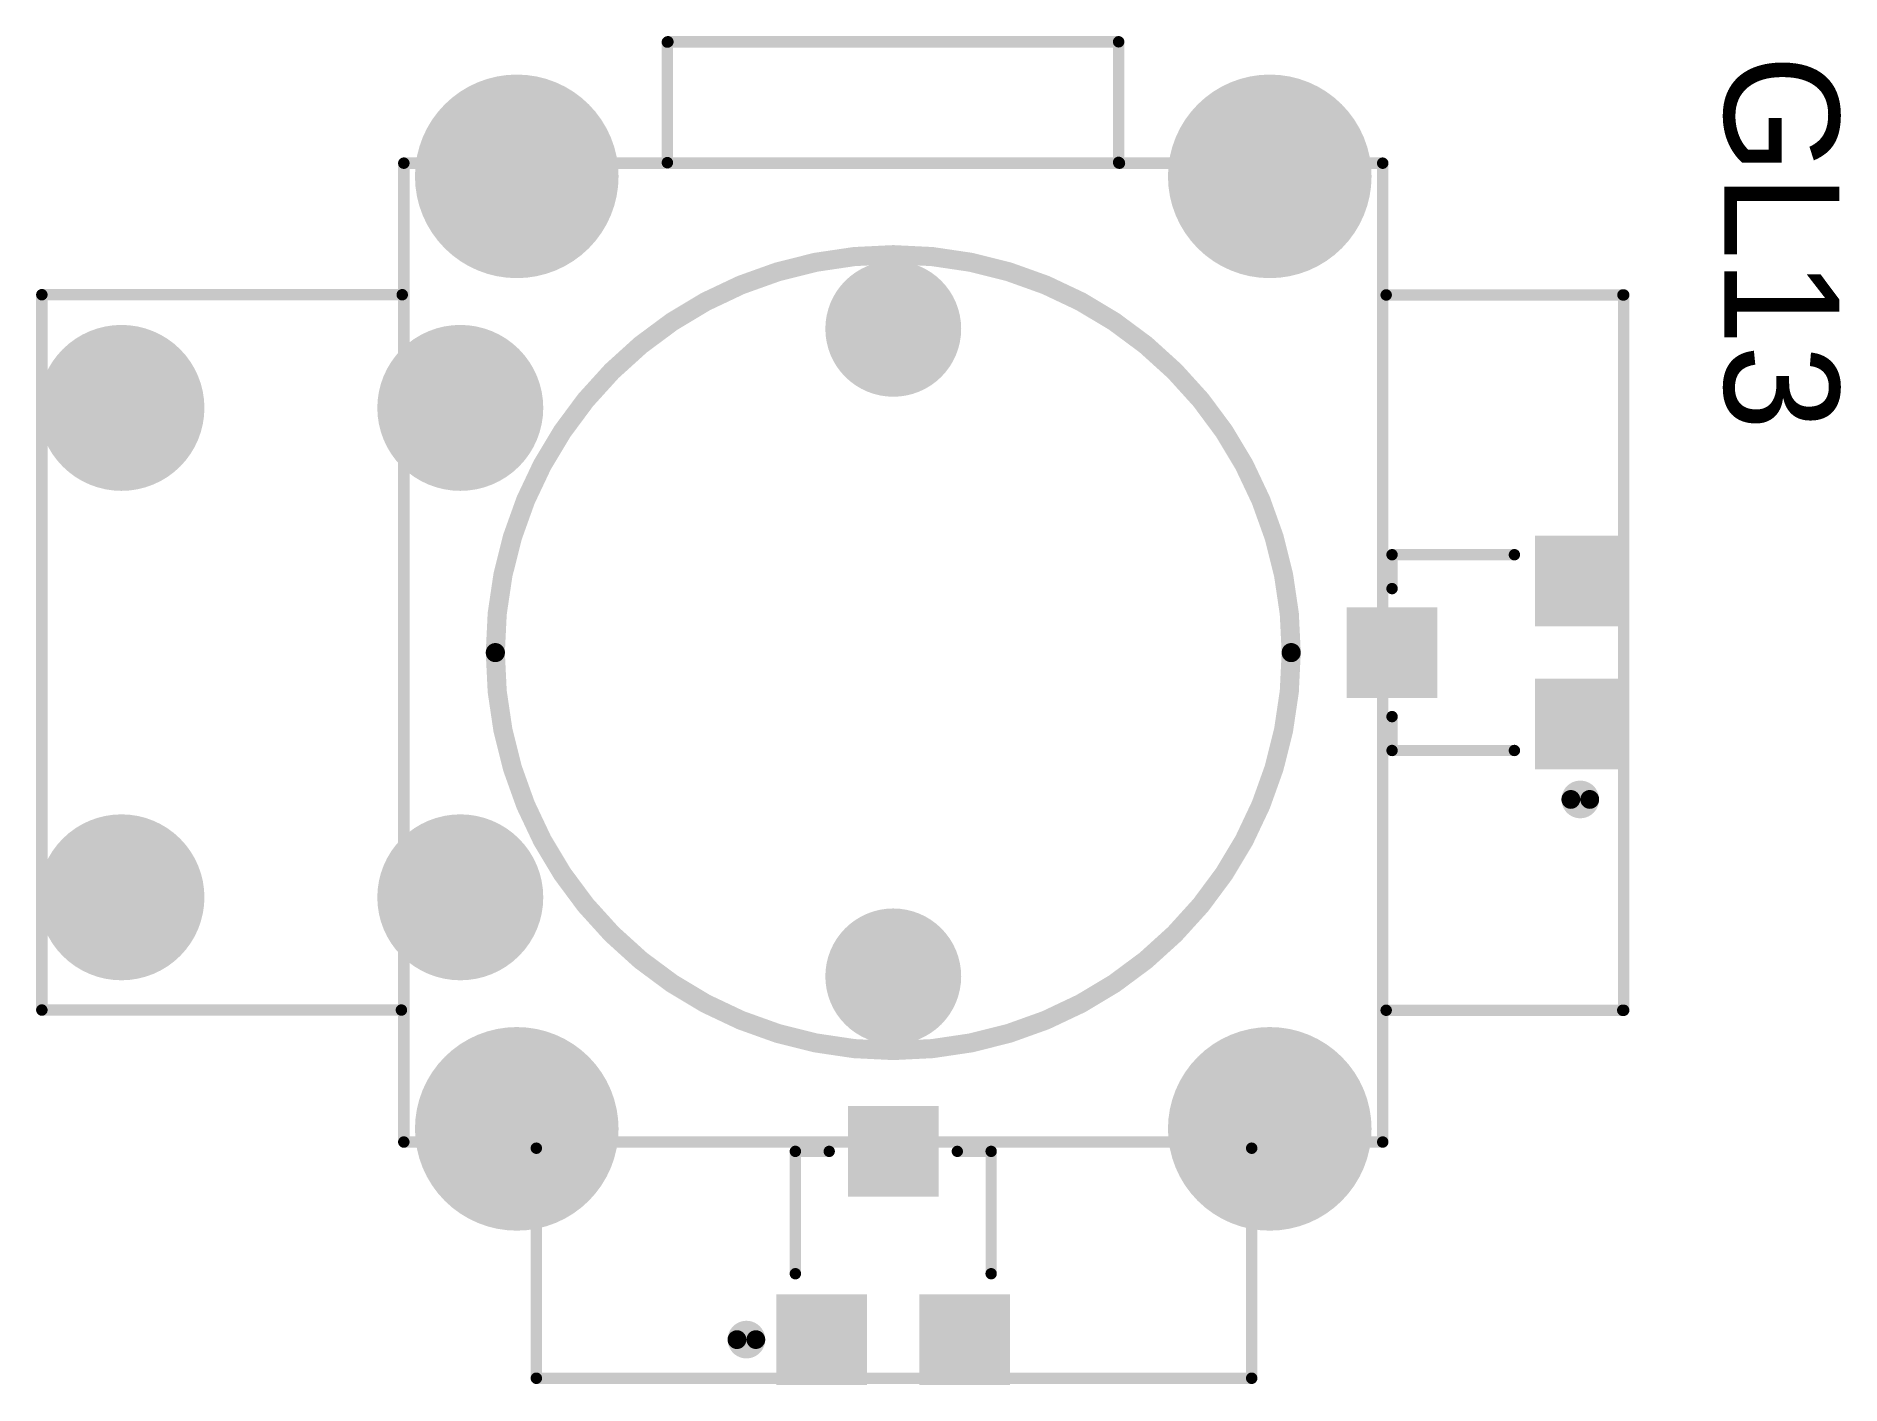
# Model space of a CAD drawing. Header units: millimetres. Extents: x 73.8 to 97.8, y 68.6 to 86.5.
import ezdxf

# ---------------------------------------------------------------- set-up
doc = ezdxf.new("R2010")
doc.units = ezdxf.units.MM
for name, color, linetype in [('BottomLayer', 5, 'Continuous'), ('BottomSolder', 6, 'Continuous'), ('MultiLayer', 9, 'Continuous'), ('PadHoleLayer', 156, 'Continuous'), ('TopLayer', 1, 'Continuous'), ('TopOverlay', 2, 'Continuous'), ('TopPaste', 8, 'Continuous'), ('TopSolder', 216, 'Continuous')]:
    doc.layers.add(name, color=color, linetype=linetype)

msp = doc.modelspace()

# ---------------------------------------------------------------- linework, layer by layer
at = {"layer": 'BottomLayer'}
for points, const_width in [([(79.592, 84.684, 1), (80.842, 84.684, 1)], 1.25), ([(89.592, 84.684, 1), (90.842, 84.684, 1)], 1.25), ([(84.817, 82.659, 1), (85.617, 82.659, 1)], 0.8), ([(74.467, 81.609, 1), (75.467, 81.609, 1)], 1), ([(78.967, 81.609, 1), (79.967, 81.609, 1)], 1), ([(74.467, 75.109, 1), (75.467, 75.109, 1)], 1), ([(78.967, 75.109, 1), (79.967, 75.109, 1)], 1), ([(84.817, 74.059, 1), (85.617, 74.059, 1)], 0.8), ([(79.592, 72.034, 1), (80.842, 72.034, 1)], 1.25), ([(89.592, 72.034, 1), (90.842, 72.034, 1)], 1.25)]:
    msp.add_lwpolyline(points, format="xyb", close=True, dxfattribs=dict(at, const_width=const_width))
at = {"layer": 'BottomSolder'}
for points, const_width in [([(79.541, 84.684, 1), (80.893, 84.684, 1)], 1.352), ([(89.541, 84.684, 1), (90.893, 84.684, 1)], 1.352), ([(84.766, 82.659, 1), (85.668, 82.659, 1)], 0.902), ([(74.416, 81.609, 1), (75.518, 81.609, 1)], 1.102), ([(78.916, 81.609, 1), (80.018, 81.609, 1)], 1.102), ([(74.416, 75.109, 1), (75.518, 75.109, 1)], 1.102), ([(78.916, 75.109, 1), (80.018, 75.109, 1)], 1.102), ([(84.766, 74.059, 1), (85.668, 74.059, 1)], 0.902), ([(79.541, 72.034, 1), (80.893, 72.034, 1)], 1.352), ([(89.541, 72.034, 1), (90.893, 72.034, 1)], 1.352)]:
    msp.add_lwpolyline(points, format="xyb", close=True, dxfattribs=dict(at, const_width=const_width))
at = {"layer": 'MultiLayer'}
for points, const_width in [([(79.592, 84.684, 1), (80.842, 84.684, 1)], 1.25), ([(89.592, 84.684, 1), (90.842, 84.684, 1)], 1.25), ([(84.817, 82.659, 1), (85.617, 82.659, 1)], 0.8), ([(74.467, 81.609, 1), (75.467, 81.609, 1)], 1), ([(78.967, 81.609, 1), (79.967, 81.609, 1)], 1), ([(74.467, 75.109, 1), (75.467, 75.109, 1)], 1), ([(78.967, 75.109, 1), (79.967, 75.109, 1)], 1), ([(84.817, 74.059, 1), (85.617, 74.059, 1)], 0.8), ([(79.592, 72.034, 1), (80.842, 72.034, 1)], 1.25), ([(89.592, 72.034, 1), (90.842, 72.034, 1)], 1.25)]:
    msp.add_lwpolyline(points, format="xyb", close=True, dxfattribs=dict(at, const_width=const_width))
at = {"layer": 'PadHoleLayer'}
for points, const_width in [([(79.842, 84.684, 1), (80.592, 84.684, 1)], 0.75), ([(89.842, 84.684, 1), (90.592, 84.684, 1)], 0.75), ([(84.817, 82.659, 1), (85.617, 82.659, 1)], 0.8), ([(74.667, 81.609, 1), (75.267, 81.609, 1)], 0.6), ([(79.167, 81.609, 1), (79.767, 81.609, 1)], 0.6), ([(74.667, 75.109, 1), (75.267, 75.109, 1)], 0.6), ([(79.167, 75.109, 1), (79.767, 75.109, 1)], 0.6), ([(84.817, 74.059, 1), (85.617, 74.059, 1)], 0.8), ([(79.842, 72.034, 1), (80.592, 72.034, 1)], 0.75), ([(89.842, 72.034, 1), (90.592, 72.034, 1)], 0.75)]:
    msp.add_lwpolyline(points, format="xyb", close=True, dxfattribs=dict(at, const_width=const_width))
at = {"layer": 'TopLayer'}
for points, const_width in [([(79.592, 84.684, 1), (80.842, 84.684, 1)], 1.25), ([(89.592, 84.684, 1), (90.842, 84.684, 1)], 1.25), ([(84.817, 82.659, 1), (85.617, 82.659, 1)], 0.8), ([(74.467, 81.609, 1), (75.467, 81.609, 1)], 1), ([(78.967, 81.609, 1), (79.967, 81.609, 1)], 1), ([(74.467, 75.109, 1), (75.467, 75.109, 1)], 1), ([(78.967, 75.109, 1), (79.967, 75.109, 1)], 1), ([(84.817, 74.059, 1), (85.617, 74.059, 1)], 0.8), ([(79.592, 72.034, 1), (80.842, 72.034, 1)], 1.25), ([(89.592, 72.034, 1), (90.842, 72.034, 1)], 1.25)]:
    msp.add_lwpolyline(points, format="xyb", close=True, dxfattribs=dict(at, const_width=const_width))
for points in [[(94.841, 78.809), (94.841, 79.809), (93.841, 78.809), (93.841, 79.809)], [(92.341, 77.859), (92.341, 78.859), (91.341, 77.859), (91.341, 78.859)], [(94.841, 76.909), (94.841, 77.909), (93.841, 76.909), (93.841, 77.909)], [(84.717, 71.235), (85.717, 71.235), (84.717, 72.235), (85.717, 72.235)], [(83.767, 68.735), (84.767, 68.735), (83.767, 69.735), (84.767, 69.735)], [(85.667, 68.735), (86.667, 68.735), (85.667, 69.735), (86.667, 69.735)]]:
    msp.add_solid(points, dxfattribs=at)
at = {"layer": 'TopOverlay'}
for points, const_width in [([(82.217, 84.866), (82.217, 86.467)], 0.152), ([(82.224, 86.471), (88.21, 86.471)], 0.152), ([(88.21, 84.87), (88.21, 86.471)], 0.152), ([(78.717, 84.859), (91.717, 84.859)], 0.152), ([(78.717, 71.859), (78.717, 84.859)], 0.152), ([(91.717, 71.859), (91.717, 84.859)], 0.152), ([(73.91, 73.612), (73.91, 83.112)], 0.152), ([(73.91, 83.112), (78.696, 83.112)], 0.152), ([(91.763, 83.109), (94.908, 83.109)], 0.152), ([(94.917, 73.609), (94.917, 83.109)], 0.152), ([(91.841, 79.659), (93.466, 79.659)], 0.15), ([(91.841, 79.209), (91.841, 79.659)], 0.15), ([(91.841, 77.059), (91.841, 77.509)], 0.15), ([(91.841, 77.059), (93.466, 77.059)], 0.15), ([(73.91, 73.612), (78.685, 73.612)], 0.152), ([(91.763, 73.609), (94.905, 73.609)], 0.152), ([(78.717, 71.859), (91.717, 71.859)], 0.152), ([(80.477, 68.722), (80.477, 71.777)], 0.152), ([(83.917, 70.11), (83.917, 71.735)], 0.15), ([(83.917, 71.735), (84.367, 71.735)], 0.15), ([(86.067, 71.735), (86.517, 71.735)], 0.15), ([(86.517, 70.11), (86.517, 71.735)], 0.15), ([(89.977, 68.722), (89.977, 71.777)], 0.152), ([(80.477, 68.722), (89.977, 68.722)], 0.152)]:
    msp.add_lwpolyline(points, dxfattribs=dict(at, const_width=const_width))
for points, const_width in [([(82.179, 86.467, 1), (82.255, 86.467, 1)], 0.076), ([(82.186, 86.471, 1), (82.262, 86.471, 1)], 0.076), ([(88.172, 86.471, 1), (88.248, 86.471, 1)], 0.076), ([(88.172, 86.471, 1), (88.248, 86.471, 1)], 0.076), ([(78.679, 84.859, 1), (78.755, 84.859, 1)], 0.0762), ([(78.679, 84.859, 1), (78.755, 84.859, 1)], 0.0762), ([(82.179, 84.866, 1), (82.255, 84.866, 1)], 0.076), ([(88.172, 84.87, 1), (88.248, 84.87, 1)], 0.076), ([(88.172, 84.87, 1), (88.248, 84.87, 1)], 0.076), ([(88.183, 84.859, 1), (88.259, 84.859, 1)], 0.076), ([(91.679, 84.859, 1), (91.755, 84.859, 1)], 0.0762), ([(91.679, 84.859, 1), (91.755, 84.859, 1)], 0.0762), ([(90.502, 78.359, 1), (79.932, 78.359, 1)], 0.254), ([(73.872, 83.112, 1), (73.948, 83.112, 1)], 0.0762), ([(73.872, 83.112, 1), (73.948, 83.112, 1)], 0.076), ([(78.658, 83.112, 1), (78.734, 83.112, 1)], 0.076), ([(91.725, 83.109, 1), (91.801, 83.109, 1)], 0.076), ([(94.87, 83.109, 1), (94.946, 83.109, 1)], 0.076), ([(94.879, 83.109, 1), (94.955, 83.109, 1)], 0.0762), ([(91.803, 79.659, 1), (91.879, 79.659, 1)], 0.075), ([(91.803, 79.659, 1), (91.879, 79.659, 1)], 0.075), ([(93.428, 79.659, 1), (93.504, 79.659, 1)], 0.075), ([(91.803, 79.209, 1), (91.879, 79.209, 1)], 0.075), ([(79.869, 78.359, 1), (79.996, 78.359, 1)], 0.127), ([(90.438, 78.359, 1), (90.565, 78.359, 1)], 0.127), ([(91.803, 77.509, 1), (91.879, 77.509, 1)], 0.075), ([(91.803, 77.059, 1), (91.879, 77.059, 1)], 0.075), ([(91.803, 77.059, 1), (91.879, 77.059, 1)], 0.075), ([(93.428, 77.059, 1), (93.504, 77.059, 1)], 0.075), ([(94.466, 76.409, 1), (94.216, 76.409, 1)], 0.25), ([(94.153, 76.409, 1), (94.278, 76.409, 1)], 0.125), ([(94.404, 76.409, 1), (94.529, 76.409, 1)], 0.125), ([(73.872, 73.612, 1), (73.948, 73.612, 1)], 0.076), ([(73.872, 73.612, 1), (73.948, 73.612, 1)], 0.0762), ([(78.647, 73.612, 1), (78.723, 73.612, 1)], 0.076), ([(91.725, 73.609, 1), (91.801, 73.609, 1)], 0.076), ([(94.867, 73.609, 1), (94.943, 73.609, 1)], 0.076), ([(94.879, 73.609, 1), (94.955, 73.609, 1)], 0.0762), ([(78.679, 71.859, 1), (78.755, 71.859, 1)], 0.0762), ([(78.679, 71.859, 1), (78.755, 71.859, 1)], 0.0762), ([(91.679, 71.859, 1), (91.755, 71.859, 1)], 0.0762), ([(91.679, 71.859, 1), (91.755, 71.859, 1)], 0.0762), ([(80.439, 71.777, 1), (80.515, 71.777, 1)], 0.076), ([(83.879, 71.735, 1), (83.955, 71.735, 1)], 0.075), ([(83.879, 71.735, 1), (83.955, 71.735, 1)], 0.075), ([(84.329, 71.735, 1), (84.404, 71.735, 1)], 0.075), ([(86.03, 71.735, 1), (86.105, 71.735, 1)], 0.075), ([(86.479, 71.735, 1), (86.555, 71.735, 1)], 0.075), ([(86.479, 71.735, 1), (86.555, 71.735, 1)], 0.075), ([(89.939, 71.777, 1), (90.015, 71.777, 1)], 0.076), ([(83.879, 70.11, 1), (83.955, 70.11, 1)], 0.075), ([(86.479, 70.11, 1), (86.555, 70.11, 1)], 0.075), ([(83.392, 69.235, 1), (83.142, 69.235, 1)], 0.25), ([(83.079, 69.235, 1), (83.204, 69.235, 1)], 0.125), ([(83.33, 69.235, 1), (83.454, 69.235, 1)], 0.125), ([(80.439, 68.722, 1), (80.515, 68.722, 1)], 0.0762), ([(80.439, 68.722, 1), (80.515, 68.722, 1)], 0.076), ([(89.939, 68.722, 1), (90.015, 68.722, 1)], 0.0762), ([(89.939, 68.722, 1), (90.015, 68.722, 1)], 0.076)]:
    msp.add_lwpolyline(points, format="xyb", close=True, dxfattribs=dict(at, const_width=const_width))
at = {"layer": 'TopOverlay', "const_width": 0.152}
msp.add_lwpolyline([(88.221, 84.859, -0.414214), (88.21, 84.87)], format="xyb", dxfattribs=at)
at = {"layer": 'TopPaste'}
for points in [[(94.841, 78.809), (94.841, 79.809), (93.841, 78.809), (93.841, 79.809)], [(92.341, 77.859), (92.341, 78.859), (91.341, 77.859), (91.341, 78.859)], [(94.841, 76.909), (94.841, 77.909), (93.841, 76.909), (93.841, 77.909)], [(84.717, 71.235), (85.717, 71.235), (84.717, 72.235), (85.717, 72.235)], [(83.767, 68.735), (84.767, 68.735), (83.767, 69.735), (84.767, 69.735)], [(85.667, 68.735), (86.667, 68.735), (85.667, 69.735), (86.667, 69.735)]]:
    msp.add_solid(points, dxfattribs=at)
at = {"layer": 'TopSolder'}
for points, const_width in [([(79.541, 84.684, 1), (80.893, 84.684, 1)], 1.352), ([(89.541, 84.684, 1), (90.893, 84.684, 1)], 1.352), ([(84.766, 82.659, 1), (85.668, 82.659, 1)], 0.902), ([(74.416, 81.609, 1), (75.518, 81.609, 1)], 1.102), ([(78.916, 81.609, 1), (80.018, 81.609, 1)], 1.102), ([(74.416, 75.109, 1), (75.518, 75.109, 1)], 1.102), ([(78.916, 75.109, 1), (80.018, 75.109, 1)], 1.102), ([(84.766, 74.059, 1), (85.668, 74.059, 1)], 0.902), ([(79.541, 72.034, 1), (80.893, 72.034, 1)], 1.352), ([(89.541, 72.034, 1), (90.893, 72.034, 1)], 1.352)]:
    msp.add_lwpolyline(points, format="xyb", close=True, dxfattribs=dict(at, const_width=const_width))
for points in [[(94.943, 78.707), (94.943, 79.911), (93.739, 78.707), (93.739, 79.911)], [(92.443, 77.757), (92.443, 78.961), (91.239, 77.757), (91.239, 78.961)], [(94.943, 76.807), (94.943, 78.011), (93.739, 76.807), (93.739, 78.011)], [(84.615, 71.133), (85.819, 71.133), (84.615, 72.337), (85.819, 72.337)], [(83.665, 68.633), (84.869, 68.633), (83.665, 69.837), (84.869, 69.837)], [(85.565, 68.633), (86.769, 68.633), (85.565, 69.837), (86.769, 69.837)]]:
    msp.add_solid(points, dxfattribs=at)

# ---------------------------------------------------------------- texts
at = {"layer": 'TopOverlay'}
msp.add_text('GL13', height=1.524, rotation=270, dxfattribs=at).set_placement((96.255, 86.298))

doc.saveas('drawing.dxf')
